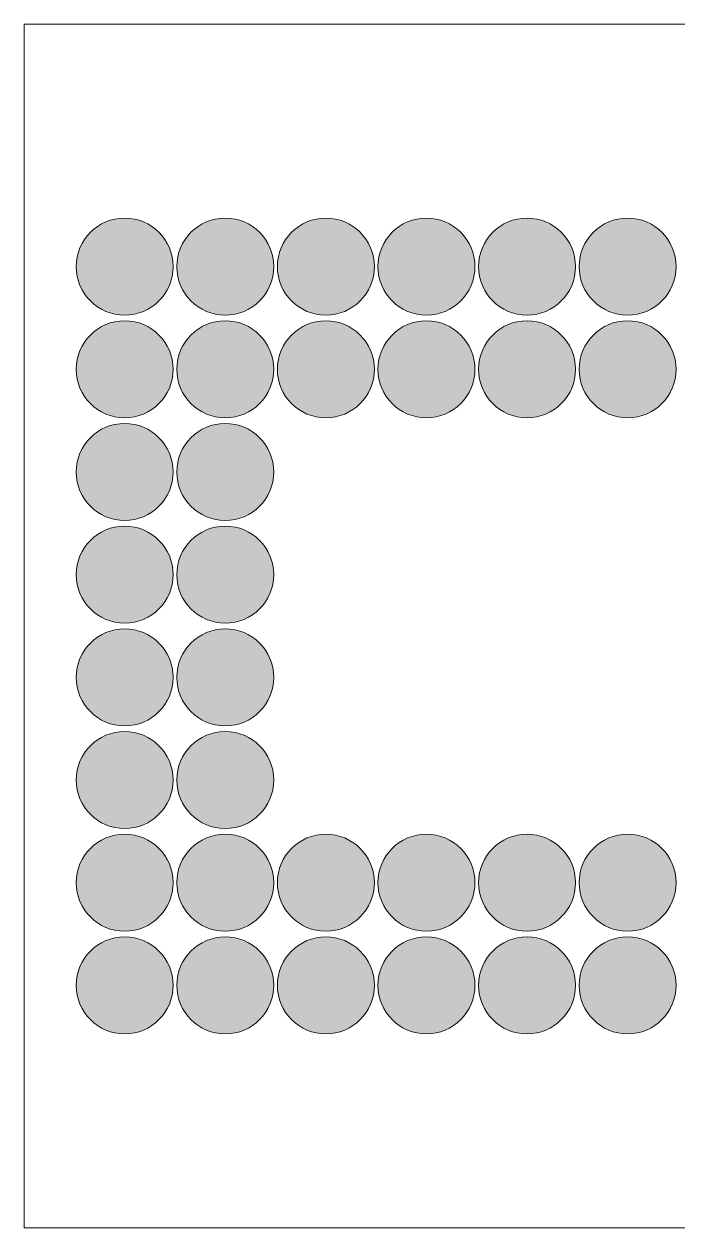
# Model space of a CAD drawing. Header units: inches. Extents: x 36 to 176, y 179 to 246.
# Drawn here: x 35.6 to 71.9, y 179.1 to 246.1 of the extents above; entities that cross this region are included whole.
import ezdxf

# ---------------------------------------------------------------- set-up
doc = ezdxf.new("R2010")
doc.units = ezdxf.units.IN
doc.header["$MEASUREMENT"] = 0
doc.layers.add('CUT', color=7, linetype='Continuous')
doc.layers.add('ENGRAVE', color=7, linetype='Continuous')

# ---------------------------------------------------------------- blocks, each defined once
blk = doc.blocks.new('block 2')
at = {"layer": 'CUT', "color": 7, "lineweight": 5, "true_color": 0xffffff}
blk.add_lwpolyline([(175.55, 246.14), (35.55, 246.14), (35.55, 179.14), (175.55, 179.14), (175.55, 246.14)], dxfattribs=at)
blk = doc.blocks.new('block 22')
at = {"layer": 'ENGRAVE', "true_color": 0xff0000}
h = blk.add_hatch(color=1, dxfattribs=at)
h.dxf.hatch_style = 2
edge = h.paths.add_edge_path()
edge.add_spline(control_points=[(66.45, 192.64), (66.45, 191.148), (67.659, 189.94), (69.15, 189.94), (70.641, 189.94), (71.85, 191.148), (71.85, 192.64), (71.85, 194.131), (70.641, 195.34), (69.15, 195.34), (67.659, 195.34), (66.45, 194.131), (66.45, 192.64), (66.45, 192.64), (66.45, 192.64), (66.45, 192.64)], knot_values=[0, 0, 0, 0, 1, 1, 1, 2, 2, 2, 3, 3, 3, 4, 4, 4, 5, 5, 5, 5], degree=3, periodic=1)
at = {"layer": 'ENGRAVE', "lineweight": 0}
blk.add_open_spline([(66.45, 192.64), (66.45, 191.148), (67.659, 189.94), (69.15, 189.94), (70.641, 189.94), (71.85, 191.148), (71.85, 192.64), (71.85, 194.131), (70.641, 195.34), (69.15, 195.34), (67.659, 195.34), (66.45, 194.131), (66.45, 192.64), (66.45, 192.64), (66.45, 192.64), (66.45, 192.64)], degree=3, knots=[0, 0, 0, 0, 1, 1, 1, 2, 2, 2, 3, 3, 3, 4, 4, 4, 5, 5, 5, 5], dxfattribs=at)
blk = doc.blocks.new('block 23')
at = {"layer": 'ENGRAVE', "true_color": 0xff0000}
h = blk.add_hatch(color=1, dxfattribs=at)
h.dxf.hatch_style = 2
edge = h.paths.add_edge_path()
edge.add_spline(control_points=[(55.25, 192.64), (55.25, 191.148), (56.459, 189.94), (57.95, 189.94), (59.441, 189.94), (60.65, 191.148), (60.65, 192.64), (60.65, 194.131), (59.441, 195.34), (57.95, 195.34), (56.459, 195.34), (55.25, 194.131), (55.25, 192.64), (55.25, 192.64), (55.25, 192.64), (55.25, 192.64)], knot_values=[0, 0, 0, 0, 1, 1, 1, 2, 2, 2, 3, 3, 3, 4, 4, 4, 5, 5, 5, 5], degree=3, periodic=1)
at = {"layer": 'ENGRAVE', "lineweight": 0}
blk.add_open_spline([(55.25, 192.64), (55.25, 191.148), (56.459, 189.94), (57.95, 189.94), (59.441, 189.94), (60.65, 191.148), (60.65, 192.64), (60.65, 194.131), (59.441, 195.34), (57.95, 195.34), (56.459, 195.34), (55.25, 194.131), (55.25, 192.64), (55.25, 192.64), (55.25, 192.64), (55.25, 192.64)], degree=3, knots=[0, 0, 0, 0, 1, 1, 1, 2, 2, 2, 3, 3, 3, 4, 4, 4, 5, 5, 5, 5], dxfattribs=at)
blk = doc.blocks.new('block 24')
at = {"layer": 'ENGRAVE', "true_color": 0xff0000}
h = blk.add_hatch(color=1, dxfattribs=at)
h.dxf.hatch_style = 2
edge = h.paths.add_edge_path()
edge.add_spline(control_points=[(38.45, 192.64), (38.45, 191.148), (39.659, 189.94), (41.15, 189.94), (42.641, 189.94), (43.85, 191.148), (43.85, 192.64), (43.85, 194.131), (42.641, 195.34), (41.15, 195.34), (39.659, 195.34), (38.45, 194.131), (38.45, 192.64), (38.45, 192.64), (38.45, 192.64), (38.45, 192.64)], knot_values=[0, 0, 0, 0, 1, 1, 1, 2, 2, 2, 3, 3, 3, 4, 4, 4, 5, 5, 5, 5], degree=3, periodic=1)
at = {"layer": 'ENGRAVE', "lineweight": 0}
blk.add_open_spline([(38.45, 192.64), (38.45, 191.148), (39.659, 189.94), (41.15, 189.94), (42.641, 189.94), (43.85, 191.148), (43.85, 192.64), (43.85, 194.131), (42.641, 195.34), (41.15, 195.34), (39.659, 195.34), (38.45, 194.131), (38.45, 192.64), (38.45, 192.64), (38.45, 192.64), (38.45, 192.64)], degree=3, knots=[0, 0, 0, 0, 1, 1, 1, 2, 2, 2, 3, 3, 3, 4, 4, 4, 5, 5, 5, 5], dxfattribs=at)
blk = doc.blocks.new('block 25')
at = {"layer": 'ENGRAVE', "true_color": 0xff0000}
h = blk.add_hatch(color=1, dxfattribs=at)
h.dxf.hatch_style = 2
edge = h.paths.add_edge_path()
edge.add_spline(control_points=[(38.45, 204.068), (38.45, 202.577), (39.659, 201.368), (41.15, 201.368), (42.641, 201.368), (43.85, 202.577), (43.85, 204.068), (43.85, 205.559), (42.641, 206.768), (41.15, 206.768), (39.659, 206.768), (38.45, 205.559), (38.45, 204.068), (38.45, 204.068), (38.45, 204.068), (38.45, 204.068)], knot_values=[0, 0, 0, 0, 1, 1, 1, 2, 2, 2, 3, 3, 3, 4, 4, 4, 5, 5, 5, 5], degree=3, periodic=1)
at = {"layer": 'ENGRAVE', "lineweight": 0}
blk.add_open_spline([(38.45, 204.068), (38.45, 202.577), (39.659, 201.368), (41.15, 201.368), (42.641, 201.368), (43.85, 202.577), (43.85, 204.068), (43.85, 205.559), (42.641, 206.768), (41.15, 206.768), (39.659, 206.768), (38.45, 205.559), (38.45, 204.068), (38.45, 204.068), (38.45, 204.068), (38.45, 204.068)], degree=3, knots=[0, 0, 0, 0, 1, 1, 1, 2, 2, 2, 3, 3, 3, 4, 4, 4, 5, 5, 5, 5], dxfattribs=at)
blk = doc.blocks.new('block 26')
at = {"layer": 'ENGRAVE', "true_color": 0xff0000}
h = blk.add_hatch(color=1, dxfattribs=at)
h.dxf.hatch_style = 2
edge = h.paths.add_edge_path()
edge.add_spline(control_points=[(38.45, 215.497), (38.45, 214.006), (39.659, 212.797), (41.15, 212.797), (42.641, 212.797), (43.85, 214.006), (43.85, 215.497), (43.85, 216.988), (42.641, 218.197), (41.15, 218.197), (39.659, 218.197), (38.45, 216.988), (38.45, 215.497), (38.45, 215.497), (38.45, 215.497), (38.45, 215.497)], knot_values=[0, 0, 0, 0, 1, 1, 1, 2, 2, 2, 3, 3, 3, 4, 4, 4, 5, 5, 5, 5], degree=3, periodic=1)
at = {"layer": 'ENGRAVE', "lineweight": 0}
blk.add_open_spline([(38.45, 215.497), (38.45, 214.006), (39.659, 212.797), (41.15, 212.797), (42.641, 212.797), (43.85, 214.006), (43.85, 215.497), (43.85, 216.988), (42.641, 218.197), (41.15, 218.197), (39.659, 218.197), (38.45, 216.988), (38.45, 215.497), (38.45, 215.497), (38.45, 215.497), (38.45, 215.497)], degree=3, knots=[0, 0, 0, 0, 1, 1, 1, 2, 2, 2, 3, 3, 3, 4, 4, 4, 5, 5, 5, 5], dxfattribs=at)
blk = doc.blocks.new('block 27')
at = {"layer": 'ENGRAVE', "true_color": 0xff0000}
h = blk.add_hatch(color=1, dxfattribs=at)
h.dxf.hatch_style = 2
edge = h.paths.add_edge_path()
edge.add_spline(control_points=[(38.45, 226.925), (38.45, 225.434), (39.659, 224.225), (41.15, 224.225), (42.641, 224.225), (43.85, 225.434), (43.85, 226.925), (43.85, 228.416), (42.641, 229.625), (41.15, 229.625), (39.659, 229.625), (38.45, 228.416), (38.45, 226.925), (38.45, 226.925), (38.45, 226.925), (38.45, 226.925)], knot_values=[0, 0, 0, 0, 1, 1, 1, 2, 2, 2, 3, 3, 3, 4, 4, 4, 5, 5, 5, 5], degree=3, periodic=1)
at = {"layer": 'ENGRAVE', "lineweight": 0}
blk.add_open_spline([(38.45, 226.925), (38.45, 225.434), (39.659, 224.225), (41.15, 224.225), (42.641, 224.225), (43.85, 225.434), (43.85, 226.925), (43.85, 228.416), (42.641, 229.625), (41.15, 229.625), (39.659, 229.625), (38.45, 228.416), (38.45, 226.925), (38.45, 226.925), (38.45, 226.925), (38.45, 226.925)], degree=3, knots=[0, 0, 0, 0, 1, 1, 1, 2, 2, 2, 3, 3, 3, 4, 4, 4, 5, 5, 5, 5], dxfattribs=at)
blk = doc.blocks.new('block 28')
at = {"layer": 'ENGRAVE', "true_color": 0xff0000}
h = blk.add_hatch(color=1, dxfattribs=at)
h.dxf.hatch_style = 2
edge = h.paths.add_edge_path()
edge.add_spline(control_points=[(60.85, 226.925), (60.85, 225.434), (62.059, 224.225), (63.55, 224.225), (65.041, 224.225), (66.25, 225.434), (66.25, 226.925), (66.25, 228.416), (65.041, 229.625), (63.55, 229.625), (62.059, 229.625), (60.85, 228.416), (60.85, 226.925), (60.85, 226.925), (60.85, 226.925), (60.85, 226.925)], knot_values=[0, 0, 0, 0, 1, 1, 1, 2, 2, 2, 3, 3, 3, 4, 4, 4, 5, 5, 5, 5], degree=3, periodic=1)
at = {"layer": 'ENGRAVE', "lineweight": 0}
blk.add_open_spline([(60.85, 226.925), (60.85, 225.434), (62.059, 224.225), (63.55, 224.225), (65.041, 224.225), (66.25, 225.434), (66.25, 226.925), (66.25, 228.416), (65.041, 229.625), (63.55, 229.625), (62.059, 229.625), (60.85, 228.416), (60.85, 226.925), (60.85, 226.925), (60.85, 226.925), (60.85, 226.925)], degree=3, knots=[0, 0, 0, 0, 1, 1, 1, 2, 2, 2, 3, 3, 3, 4, 4, 4, 5, 5, 5, 5], dxfattribs=at)
blk = doc.blocks.new('block 33')
at = {"layer": 'ENGRAVE', "true_color": 0xff0000}
h = blk.add_hatch(color=1, dxfattribs=at)
h.dxf.hatch_style = 2
edge = h.paths.add_edge_path()
edge.add_spline(control_points=[(66.45, 232.64), (66.45, 231.148), (67.659, 229.94), (69.15, 229.94), (70.641, 229.94), (71.85, 231.148), (71.85, 232.64), (71.85, 234.131), (70.641, 235.34), (69.15, 235.34), (67.659, 235.34), (66.45, 234.131), (66.45, 232.64), (66.45, 232.64), (66.45, 232.64), (66.45, 232.64)], knot_values=[0, 0, 0, 0, 1, 1, 1, 2, 2, 2, 3, 3, 3, 4, 4, 4, 5, 5, 5, 5], degree=3, periodic=1)
at = {"layer": 'ENGRAVE', "lineweight": 0}
blk.add_open_spline([(66.45, 232.64), (66.45, 231.148), (67.659, 229.94), (69.15, 229.94), (70.641, 229.94), (71.85, 231.148), (71.85, 232.64), (71.85, 234.131), (70.641, 235.34), (69.15, 235.34), (67.659, 235.34), (66.45, 234.131), (66.45, 232.64), (66.45, 232.64), (66.45, 232.64), (66.45, 232.64)], degree=3, knots=[0, 0, 0, 0, 1, 1, 1, 2, 2, 2, 3, 3, 3, 4, 4, 4, 5, 5, 5, 5], dxfattribs=at)
blk = doc.blocks.new('block 34')
at = {"layer": 'ENGRAVE', "true_color": 0xff0000}
h = blk.add_hatch(color=1, dxfattribs=at)
h.dxf.hatch_style = 2
edge = h.paths.add_edge_path()
edge.add_spline(control_points=[(44.05, 232.64), (44.05, 231.148), (45.259, 229.94), (46.75, 229.94), (48.241, 229.94), (49.45, 231.148), (49.45, 232.64), (49.45, 234.131), (48.241, 235.34), (46.75, 235.34), (45.259, 235.34), (44.05, 234.131), (44.05, 232.64), (44.05, 232.64), (44.05, 232.64), (44.05, 232.64)], knot_values=[0, 0, 0, 0, 1, 1, 1, 2, 2, 2, 3, 3, 3, 4, 4, 4, 5, 5, 5, 5], degree=3, periodic=1)
at = {"layer": 'ENGRAVE', "lineweight": 0}
blk.add_open_spline([(44.05, 232.64), (44.05, 231.148), (45.259, 229.94), (46.75, 229.94), (48.241, 229.94), (49.45, 231.148), (49.45, 232.64), (49.45, 234.131), (48.241, 235.34), (46.75, 235.34), (45.259, 235.34), (44.05, 234.131), (44.05, 232.64), (44.05, 232.64), (44.05, 232.64), (44.05, 232.64)], degree=3, knots=[0, 0, 0, 0, 1, 1, 1, 2, 2, 2, 3, 3, 3, 4, 4, 4, 5, 5, 5, 5], dxfattribs=at)
blk = doc.blocks.new('block 35')
at = {"layer": 'ENGRAVE', "true_color": 0xff0000}
h = blk.add_hatch(color=1, dxfattribs=at)
h.dxf.hatch_style = 2
edge = h.paths.add_edge_path()
edge.add_spline(control_points=[(49.65, 232.64), (49.65, 231.148), (50.859, 229.94), (52.35, 229.94), (53.841, 229.94), (55.05, 231.148), (55.05, 232.64), (55.05, 234.131), (53.841, 235.34), (52.35, 235.34), (50.859, 235.34), (49.65, 234.131), (49.65, 232.64), (49.65, 232.64), (49.65, 232.64), (49.65, 232.64)], knot_values=[0, 0, 0, 0, 1, 1, 1, 2, 2, 2, 3, 3, 3, 4, 4, 4, 5, 5, 5, 5], degree=3, periodic=1)
at = {"layer": 'ENGRAVE', "lineweight": 0}
blk.add_open_spline([(49.65, 232.64), (49.65, 231.148), (50.859, 229.94), (52.35, 229.94), (53.841, 229.94), (55.05, 231.148), (55.05, 232.64), (55.05, 234.131), (53.841, 235.34), (52.35, 235.34), (50.859, 235.34), (49.65, 234.131), (49.65, 232.64), (49.65, 232.64), (49.65, 232.64), (49.65, 232.64)], degree=3, knots=[0, 0, 0, 0, 1, 1, 1, 2, 2, 2, 3, 3, 3, 4, 4, 4, 5, 5, 5, 5], dxfattribs=at)
blk = doc.blocks.new('block 41')
at = {"layer": 'ENGRAVE', "true_color": 0xff0000}
h = blk.add_hatch(color=1, dxfattribs=at)
h.dxf.hatch_style = 2
edge = h.paths.add_edge_path()
edge.add_spline(control_points=[(55.25, 226.925), (55.25, 225.434), (56.459, 224.225), (57.95, 224.225), (59.441, 224.225), (60.65, 225.434), (60.65, 226.925), (60.65, 228.416), (59.441, 229.625), (57.95, 229.625), (56.459, 229.625), (55.25, 228.416), (55.25, 226.925), (55.25, 226.925), (55.25, 226.925), (55.25, 226.925)], knot_values=[0, 0, 0, 0, 1, 1, 1, 2, 2, 2, 3, 3, 3, 4, 4, 4, 5, 5, 5, 5], degree=3, periodic=1)
at = {"layer": 'ENGRAVE', "lineweight": 0}
blk.add_open_spline([(55.25, 226.925), (55.25, 225.434), (56.459, 224.225), (57.95, 224.225), (59.441, 224.225), (60.65, 225.434), (60.65, 226.925), (60.65, 228.416), (59.441, 229.625), (57.95, 229.625), (56.459, 229.625), (55.25, 228.416), (55.25, 226.925), (55.25, 226.925), (55.25, 226.925), (55.25, 226.925)], degree=3, knots=[0, 0, 0, 0, 1, 1, 1, 2, 2, 2, 3, 3, 3, 4, 4, 4, 5, 5, 5, 5], dxfattribs=at)
blk = doc.blocks.new('block 42')
at = {"layer": 'ENGRAVE', "true_color": 0xff0000}
h = blk.add_hatch(color=1, dxfattribs=at)
h.dxf.hatch_style = 2
edge = h.paths.add_edge_path()
edge.add_spline(control_points=[(38.45, 221.211), (38.45, 219.72), (39.659, 218.511), (41.15, 218.511), (42.641, 218.511), (43.85, 219.72), (43.85, 221.211), (43.85, 222.702), (42.641, 223.911), (41.15, 223.911), (39.659, 223.911), (38.45, 222.702), (38.45, 221.211), (38.45, 221.211), (38.45, 221.211), (38.45, 221.211)], knot_values=[0, 0, 0, 0, 1, 1, 1, 2, 2, 2, 3, 3, 3, 4, 4, 4, 5, 5, 5, 5], degree=3, periodic=1)
at = {"layer": 'ENGRAVE', "lineweight": 0}
blk.add_open_spline([(38.45, 221.211), (38.45, 219.72), (39.659, 218.511), (41.15, 218.511), (42.641, 218.511), (43.85, 219.72), (43.85, 221.211), (43.85, 222.702), (42.641, 223.911), (41.15, 223.911), (39.659, 223.911), (38.45, 222.702), (38.45, 221.211), (38.45, 221.211), (38.45, 221.211), (38.45, 221.211)], degree=3, knots=[0, 0, 0, 0, 1, 1, 1, 2, 2, 2, 3, 3, 3, 4, 4, 4, 5, 5, 5, 5], dxfattribs=at)
blk = doc.blocks.new('block 43')
at = {"layer": 'ENGRAVE', "true_color": 0xff0000}
h = blk.add_hatch(color=1, dxfattribs=at)
h.dxf.hatch_style = 2
edge = h.paths.add_edge_path()
edge.add_spline(control_points=[(38.45, 209.782), (38.45, 208.291), (39.659, 207.082), (41.15, 207.082), (42.641, 207.082), (43.85, 208.291), (43.85, 209.782), (43.85, 211.274), (42.641, 212.482), (41.15, 212.482), (39.659, 212.482), (38.45, 211.274), (38.45, 209.782), (38.45, 209.782), (38.45, 209.782), (38.45, 209.782)], knot_values=[0, 0, 0, 0, 1, 1, 1, 2, 2, 2, 3, 3, 3, 4, 4, 4, 5, 5, 5, 5], degree=3, periodic=1)
at = {"layer": 'ENGRAVE', "lineweight": 0}
blk.add_open_spline([(38.45, 209.782), (38.45, 208.291), (39.659, 207.082), (41.15, 207.082), (42.641, 207.082), (43.85, 208.291), (43.85, 209.782), (43.85, 211.274), (42.641, 212.482), (41.15, 212.482), (39.659, 212.482), (38.45, 211.274), (38.45, 209.782), (38.45, 209.782), (38.45, 209.782), (38.45, 209.782)], degree=3, knots=[0, 0, 0, 0, 1, 1, 1, 2, 2, 2, 3, 3, 3, 4, 4, 4, 5, 5, 5, 5], dxfattribs=at)
blk = doc.blocks.new('block 44')
at = {"layer": 'ENGRAVE', "true_color": 0xff0000}
h = blk.add_hatch(color=1, dxfattribs=at)
h.dxf.hatch_style = 2
edge = h.paths.add_edge_path()
edge.add_spline(control_points=[(38.45, 198.354), (38.45, 196.863), (39.659, 195.654), (41.15, 195.654), (42.641, 195.654), (43.85, 196.863), (43.85, 198.354), (43.85, 199.845), (42.641, 201.054), (41.15, 201.054), (39.659, 201.054), (38.45, 199.845), (38.45, 198.354), (38.45, 198.354), (38.45, 198.354), (38.45, 198.354)], knot_values=[0, 0, 0, 0, 1, 1, 1, 2, 2, 2, 3, 3, 3, 4, 4, 4, 5, 5, 5, 5], degree=3, periodic=1)
at = {"layer": 'ENGRAVE', "lineweight": 0}
blk.add_open_spline([(38.45, 198.354), (38.45, 196.863), (39.659, 195.654), (41.15, 195.654), (42.641, 195.654), (43.85, 196.863), (43.85, 198.354), (43.85, 199.845), (42.641, 201.054), (41.15, 201.054), (39.659, 201.054), (38.45, 199.845), (38.45, 198.354), (38.45, 198.354), (38.45, 198.354), (38.45, 198.354)], degree=3, knots=[0, 0, 0, 0, 1, 1, 1, 2, 2, 2, 3, 3, 3, 4, 4, 4, 5, 5, 5, 5], dxfattribs=at)
blk = doc.blocks.new('block 45')
at = {"layer": 'ENGRAVE', "true_color": 0xff0000}
h = blk.add_hatch(color=1, dxfattribs=at)
h.dxf.hatch_style = 2
edge = h.paths.add_edge_path()
edge.add_spline(control_points=[(49.65, 198.354), (49.65, 196.863), (50.859, 195.654), (52.35, 195.654), (53.841, 195.654), (55.05, 196.863), (55.05, 198.354), (55.05, 199.845), (53.841, 201.054), (52.35, 201.054), (50.859, 201.054), (49.65, 199.845), (49.65, 198.354), (49.65, 198.354), (49.65, 198.354), (49.65, 198.354)], knot_values=[0, 0, 0, 0, 1, 1, 1, 2, 2, 2, 3, 3, 3, 4, 4, 4, 5, 5, 5, 5], degree=3, periodic=1)
at = {"layer": 'ENGRAVE', "lineweight": 0}
blk.add_open_spline([(49.65, 198.354), (49.65, 196.863), (50.859, 195.654), (52.35, 195.654), (53.841, 195.654), (55.05, 196.863), (55.05, 198.354), (55.05, 199.845), (53.841, 201.054), (52.35, 201.054), (50.859, 201.054), (49.65, 199.845), (49.65, 198.354), (49.65, 198.354), (49.65, 198.354), (49.65, 198.354)], degree=3, knots=[0, 0, 0, 0, 1, 1, 1, 2, 2, 2, 3, 3, 3, 4, 4, 4, 5, 5, 5, 5], dxfattribs=at)
blk = doc.blocks.new('block 46')
at = {"layer": 'ENGRAVE', "true_color": 0xff0000}
h = blk.add_hatch(color=1, dxfattribs=at)
h.dxf.hatch_style = 2
edge = h.paths.add_edge_path()
edge.add_spline(control_points=[(60.85, 198.354), (60.85, 196.863), (62.059, 195.654), (63.55, 195.654), (65.041, 195.654), (66.25, 196.863), (66.25, 198.354), (66.25, 199.845), (65.041, 201.054), (63.55, 201.054), (62.059, 201.054), (60.85, 199.845), (60.85, 198.354), (60.85, 198.354), (60.85, 198.354), (60.85, 198.354)], knot_values=[0, 0, 0, 0, 1, 1, 1, 2, 2, 2, 3, 3, 3, 4, 4, 4, 5, 5, 5, 5], degree=3, periodic=1)
at = {"layer": 'ENGRAVE', "lineweight": 0}
blk.add_open_spline([(60.85, 198.354), (60.85, 196.863), (62.059, 195.654), (63.55, 195.654), (65.041, 195.654), (66.25, 196.863), (66.25, 198.354), (66.25, 199.845), (65.041, 201.054), (63.55, 201.054), (62.059, 201.054), (60.85, 199.845), (60.85, 198.354), (60.85, 198.354), (60.85, 198.354), (60.85, 198.354)], degree=3, knots=[0, 0, 0, 0, 1, 1, 1, 2, 2, 2, 3, 3, 3, 4, 4, 4, 5, 5, 5, 5], dxfattribs=at)
blk = doc.blocks.new('block 86')
at = {"layer": 'ENGRAVE', "true_color": 0xff0000}
h = blk.add_hatch(color=1, dxfattribs=at)
h.dxf.hatch_style = 2
edge = h.paths.add_edge_path()
edge.add_spline(control_points=[(66.45, 198.354), (66.45, 196.863), (67.659, 195.654), (69.15, 195.654), (70.641, 195.654), (71.85, 196.863), (71.85, 198.354), (71.85, 199.845), (70.641, 201.054), (69.15, 201.054), (67.659, 201.054), (66.45, 199.845), (66.45, 198.354), (66.45, 198.354), (66.45, 198.354), (66.45, 198.354)], knot_values=[0, 0, 0, 0, 1, 1, 1, 2, 2, 2, 3, 3, 3, 4, 4, 4, 5, 5, 5, 5], degree=3, periodic=1)
at = {"layer": 'ENGRAVE', "lineweight": 0}
blk.add_open_spline([(66.45, 198.354), (66.45, 196.863), (67.659, 195.654), (69.15, 195.654), (70.641, 195.654), (71.85, 196.863), (71.85, 198.354), (71.85, 199.845), (70.641, 201.054), (69.15, 201.054), (67.659, 201.054), (66.45, 199.845), (66.45, 198.354), (66.45, 198.354), (66.45, 198.354), (66.45, 198.354)], degree=3, knots=[0, 0, 0, 0, 1, 1, 1, 2, 2, 2, 3, 3, 3, 4, 4, 4, 5, 5, 5, 5], dxfattribs=at)
blk = doc.blocks.new('block 87')
at = {"layer": 'ENGRAVE', "true_color": 0xff0000}
h = blk.add_hatch(color=1, dxfattribs=at)
h.dxf.hatch_style = 2
edge = h.paths.add_edge_path()
edge.add_spline(control_points=[(55.25, 198.354), (55.25, 196.863), (56.459, 195.654), (57.95, 195.654), (59.441, 195.654), (60.65, 196.863), (60.65, 198.354), (60.65, 199.845), (59.441, 201.054), (57.95, 201.054), (56.459, 201.054), (55.25, 199.845), (55.25, 198.354), (55.25, 198.354), (55.25, 198.354), (55.25, 198.354)], knot_values=[0, 0, 0, 0, 1, 1, 1, 2, 2, 2, 3, 3, 3, 4, 4, 4, 5, 5, 5, 5], degree=3, periodic=1)
at = {"layer": 'ENGRAVE', "lineweight": 0}
blk.add_open_spline([(55.25, 198.354), (55.25, 196.863), (56.459, 195.654), (57.95, 195.654), (59.441, 195.654), (60.65, 196.863), (60.65, 198.354), (60.65, 199.845), (59.441, 201.054), (57.95, 201.054), (56.459, 201.054), (55.25, 199.845), (55.25, 198.354), (55.25, 198.354), (55.25, 198.354), (55.25, 198.354)], degree=3, knots=[0, 0, 0, 0, 1, 1, 1, 2, 2, 2, 3, 3, 3, 4, 4, 4, 5, 5, 5, 5], dxfattribs=at)
blk = doc.blocks.new('block 88')
at = {"layer": 'ENGRAVE', "true_color": 0xff0000}
h = blk.add_hatch(color=1, dxfattribs=at)
h.dxf.hatch_style = 2
edge = h.paths.add_edge_path()
edge.add_spline(control_points=[(44.05, 192.64), (44.05, 191.148), (45.259, 189.94), (46.75, 189.94), (48.241, 189.94), (49.45, 191.148), (49.45, 192.64), (49.45, 194.131), (48.241, 195.34), (46.75, 195.34), (45.259, 195.34), (44.05, 194.131), (44.05, 192.64), (44.05, 192.64), (44.05, 192.64), (44.05, 192.64)], knot_values=[0, 0, 0, 0, 1, 1, 1, 2, 2, 2, 3, 3, 3, 4, 4, 4, 5, 5, 5, 5], degree=3, periodic=1)
at = {"layer": 'ENGRAVE', "lineweight": 0}
blk.add_open_spline([(44.05, 192.64), (44.05, 191.148), (45.259, 189.94), (46.75, 189.94), (48.241, 189.94), (49.45, 191.148), (49.45, 192.64), (49.45, 194.131), (48.241, 195.34), (46.75, 195.34), (45.259, 195.34), (44.05, 194.131), (44.05, 192.64), (44.05, 192.64), (44.05, 192.64), (44.05, 192.64)], degree=3, knots=[0, 0, 0, 0, 1, 1, 1, 2, 2, 2, 3, 3, 3, 4, 4, 4, 5, 5, 5, 5], dxfattribs=at)
blk = doc.blocks.new('block 89')
at = {"layer": 'ENGRAVE', "true_color": 0xff0000}
h = blk.add_hatch(color=1, dxfattribs=at)
h.dxf.hatch_style = 2
edge = h.paths.add_edge_path()
edge.add_spline(control_points=[(44.05, 204.068), (44.05, 202.577), (45.259, 201.368), (46.75, 201.368), (48.241, 201.368), (49.45, 202.577), (49.45, 204.068), (49.45, 205.559), (48.241, 206.768), (46.75, 206.768), (45.259, 206.768), (44.05, 205.559), (44.05, 204.068), (44.05, 204.068), (44.05, 204.068), (44.05, 204.068)], knot_values=[0, 0, 0, 0, 1, 1, 1, 2, 2, 2, 3, 3, 3, 4, 4, 4, 5, 5, 5, 5], degree=3, periodic=1)
at = {"layer": 'ENGRAVE', "lineweight": 0}
blk.add_open_spline([(44.05, 204.068), (44.05, 202.577), (45.259, 201.368), (46.75, 201.368), (48.241, 201.368), (49.45, 202.577), (49.45, 204.068), (49.45, 205.559), (48.241, 206.768), (46.75, 206.768), (45.259, 206.768), (44.05, 205.559), (44.05, 204.068), (44.05, 204.068), (44.05, 204.068), (44.05, 204.068)], degree=3, knots=[0, 0, 0, 0, 1, 1, 1, 2, 2, 2, 3, 3, 3, 4, 4, 4, 5, 5, 5, 5], dxfattribs=at)
blk = doc.blocks.new('block 90')
at = {"layer": 'ENGRAVE', "true_color": 0xff0000}
h = blk.add_hatch(color=1, dxfattribs=at)
h.dxf.hatch_style = 2
edge = h.paths.add_edge_path()
edge.add_spline(control_points=[(44.05, 215.497), (44.05, 214.006), (45.259, 212.797), (46.75, 212.797), (48.241, 212.797), (49.45, 214.006), (49.45, 215.497), (49.45, 216.988), (48.241, 218.197), (46.75, 218.197), (45.259, 218.197), (44.05, 216.988), (44.05, 215.497), (44.05, 215.497), (44.05, 215.497), (44.05, 215.497)], knot_values=[0, 0, 0, 0, 1, 1, 1, 2, 2, 2, 3, 3, 3, 4, 4, 4, 5, 5, 5, 5], degree=3, periodic=1)
at = {"layer": 'ENGRAVE', "lineweight": 0}
blk.add_open_spline([(44.05, 215.497), (44.05, 214.006), (45.259, 212.797), (46.75, 212.797), (48.241, 212.797), (49.45, 214.006), (49.45, 215.497), (49.45, 216.988), (48.241, 218.197), (46.75, 218.197), (45.259, 218.197), (44.05, 216.988), (44.05, 215.497), (44.05, 215.497), (44.05, 215.497), (44.05, 215.497)], degree=3, knots=[0, 0, 0, 0, 1, 1, 1, 2, 2, 2, 3, 3, 3, 4, 4, 4, 5, 5, 5, 5], dxfattribs=at)
blk = doc.blocks.new('block 91')
at = {"layer": 'ENGRAVE', "true_color": 0xff0000}
h = blk.add_hatch(color=1, dxfattribs=at)
h.dxf.hatch_style = 2
edge = h.paths.add_edge_path()
edge.add_spline(control_points=[(44.05, 226.925), (44.05, 225.434), (45.259, 224.225), (46.75, 224.225), (48.241, 224.225), (49.45, 225.434), (49.45, 226.925), (49.45, 228.416), (48.241, 229.625), (46.75, 229.625), (45.259, 229.625), (44.05, 228.416), (44.05, 226.925), (44.05, 226.925), (44.05, 226.925), (44.05, 226.925)], knot_values=[0, 0, 0, 0, 1, 1, 1, 2, 2, 2, 3, 3, 3, 4, 4, 4, 5, 5, 5, 5], degree=3, periodic=1)
at = {"layer": 'ENGRAVE', "lineweight": 0}
blk.add_open_spline([(44.05, 226.925), (44.05, 225.434), (45.259, 224.225), (46.75, 224.225), (48.241, 224.225), (49.45, 225.434), (49.45, 226.925), (49.45, 228.416), (48.241, 229.625), (46.75, 229.625), (45.259, 229.625), (44.05, 228.416), (44.05, 226.925), (44.05, 226.925), (44.05, 226.925), (44.05, 226.925)], degree=3, knots=[0, 0, 0, 0, 1, 1, 1, 2, 2, 2, 3, 3, 3, 4, 4, 4, 5, 5, 5, 5], dxfattribs=at)
blk = doc.blocks.new('block 92')
at = {"layer": 'ENGRAVE', "true_color": 0xff0000}
h = blk.add_hatch(color=1, dxfattribs=at)
h.dxf.hatch_style = 2
edge = h.paths.add_edge_path()
edge.add_spline(control_points=[(66.45, 226.925), (66.45, 225.434), (67.659, 224.225), (69.15, 224.225), (70.641, 224.225), (71.85, 225.434), (71.85, 226.925), (71.85, 228.416), (70.641, 229.625), (69.15, 229.625), (67.659, 229.625), (66.45, 228.416), (66.45, 226.925), (66.45, 226.925), (66.45, 226.925), (66.45, 226.925)], knot_values=[0, 0, 0, 0, 1, 1, 1, 2, 2, 2, 3, 3, 3, 4, 4, 4, 5, 5, 5, 5], degree=3, periodic=1)
at = {"layer": 'ENGRAVE', "lineweight": 0}
blk.add_open_spline([(66.45, 226.925), (66.45, 225.434), (67.659, 224.225), (69.15, 224.225), (70.641, 224.225), (71.85, 225.434), (71.85, 226.925), (71.85, 228.416), (70.641, 229.625), (69.15, 229.625), (67.659, 229.625), (66.45, 228.416), (66.45, 226.925), (66.45, 226.925), (66.45, 226.925), (66.45, 226.925)], degree=3, knots=[0, 0, 0, 0, 1, 1, 1, 2, 2, 2, 3, 3, 3, 4, 4, 4, 5, 5, 5, 5], dxfattribs=at)
blk = doc.blocks.new('block 97')
at = {"layer": 'ENGRAVE', "true_color": 0xff0000}
h = blk.add_hatch(color=1, dxfattribs=at)
h.dxf.hatch_style = 2
edge = h.paths.add_edge_path()
edge.add_spline(control_points=[(60.85, 232.64), (60.85, 231.148), (62.059, 229.94), (63.55, 229.94), (65.041, 229.94), (66.25, 231.148), (66.25, 232.64), (66.25, 234.131), (65.041, 235.34), (63.55, 235.34), (62.059, 235.34), (60.85, 234.131), (60.85, 232.64), (60.85, 232.64), (60.85, 232.64), (60.85, 232.64)], knot_values=[0, 0, 0, 0, 1, 1, 1, 2, 2, 2, 3, 3, 3, 4, 4, 4, 5, 5, 5, 5], degree=3, periodic=1)
at = {"layer": 'ENGRAVE', "lineweight": 0}
blk.add_open_spline([(60.85, 232.64), (60.85, 231.148), (62.059, 229.94), (63.55, 229.94), (65.041, 229.94), (66.25, 231.148), (66.25, 232.64), (66.25, 234.131), (65.041, 235.34), (63.55, 235.34), (62.059, 235.34), (60.85, 234.131), (60.85, 232.64), (60.85, 232.64), (60.85, 232.64), (60.85, 232.64)], degree=3, knots=[0, 0, 0, 0, 1, 1, 1, 2, 2, 2, 3, 3, 3, 4, 4, 4, 5, 5, 5, 5], dxfattribs=at)
blk = doc.blocks.new('block 98')
at = {"layer": 'ENGRAVE', "true_color": 0xff0000}
h = blk.add_hatch(color=1, dxfattribs=at)
h.dxf.hatch_style = 2
edge = h.paths.add_edge_path()
edge.add_spline(control_points=[(38.45, 232.64), (38.45, 231.148), (39.659, 229.94), (41.15, 229.94), (42.641, 229.94), (43.85, 231.148), (43.85, 232.64), (43.85, 234.131), (42.641, 235.34), (41.15, 235.34), (39.659, 235.34), (38.45, 234.131), (38.45, 232.64), (38.45, 232.64), (38.45, 232.64), (38.45, 232.64)], knot_values=[0, 0, 0, 0, 1, 1, 1, 2, 2, 2, 3, 3, 3, 4, 4, 4, 5, 5, 5, 5], degree=3, periodic=1)
at = {"layer": 'ENGRAVE', "lineweight": 0}
blk.add_open_spline([(38.45, 232.64), (38.45, 231.148), (39.659, 229.94), (41.15, 229.94), (42.641, 229.94), (43.85, 231.148), (43.85, 232.64), (43.85, 234.131), (42.641, 235.34), (41.15, 235.34), (39.659, 235.34), (38.45, 234.131), (38.45, 232.64), (38.45, 232.64), (38.45, 232.64), (38.45, 232.64)], degree=3, knots=[0, 0, 0, 0, 1, 1, 1, 2, 2, 2, 3, 3, 3, 4, 4, 4, 5, 5, 5, 5], dxfattribs=at)
blk = doc.blocks.new('block 99')
at = {"layer": 'ENGRAVE', "true_color": 0xff0000}
h = blk.add_hatch(color=1, dxfattribs=at)
h.dxf.hatch_style = 2
edge = h.paths.add_edge_path()
edge.add_spline(control_points=[(55.25, 232.64), (55.25, 231.148), (56.459, 229.94), (57.95, 229.94), (59.441, 229.94), (60.65, 231.148), (60.65, 232.64), (60.65, 234.131), (59.441, 235.34), (57.95, 235.34), (56.459, 235.34), (55.25, 234.131), (55.25, 232.64), (55.25, 232.64), (55.25, 232.64), (55.25, 232.64)], knot_values=[0, 0, 0, 0, 1, 1, 1, 2, 2, 2, 3, 3, 3, 4, 4, 4, 5, 5, 5, 5], degree=3, periodic=1)
at = {"layer": 'ENGRAVE', "lineweight": 0}
blk.add_open_spline([(55.25, 232.64), (55.25, 231.148), (56.459, 229.94), (57.95, 229.94), (59.441, 229.94), (60.65, 231.148), (60.65, 232.64), (60.65, 234.131), (59.441, 235.34), (57.95, 235.34), (56.459, 235.34), (55.25, 234.131), (55.25, 232.64), (55.25, 232.64), (55.25, 232.64), (55.25, 232.64)], degree=3, knots=[0, 0, 0, 0, 1, 1, 1, 2, 2, 2, 3, 3, 3, 4, 4, 4, 5, 5, 5, 5], dxfattribs=at)
blk = doc.blocks.new('block 105')
at = {"layer": 'ENGRAVE', "true_color": 0xff0000}
h = blk.add_hatch(color=1, dxfattribs=at)
h.dxf.hatch_style = 2
edge = h.paths.add_edge_path()
edge.add_spline(control_points=[(49.65, 226.925), (49.65, 225.434), (50.859, 224.225), (52.35, 224.225), (53.841, 224.225), (55.05, 225.434), (55.05, 226.925), (55.05, 228.416), (53.841, 229.625), (52.35, 229.625), (50.859, 229.625), (49.65, 228.416), (49.65, 226.925), (49.65, 226.925), (49.65, 226.925), (49.65, 226.925)], knot_values=[0, 0, 0, 0, 1, 1, 1, 2, 2, 2, 3, 3, 3, 4, 4, 4, 5, 5, 5, 5], degree=3, periodic=1)
at = {"layer": 'ENGRAVE', "lineweight": 0}
blk.add_open_spline([(49.65, 226.925), (49.65, 225.434), (50.859, 224.225), (52.35, 224.225), (53.841, 224.225), (55.05, 225.434), (55.05, 226.925), (55.05, 228.416), (53.841, 229.625), (52.35, 229.625), (50.859, 229.625), (49.65, 228.416), (49.65, 226.925), (49.65, 226.925), (49.65, 226.925), (49.65, 226.925)], degree=3, knots=[0, 0, 0, 0, 1, 1, 1, 2, 2, 2, 3, 3, 3, 4, 4, 4, 5, 5, 5, 5], dxfattribs=at)
blk = doc.blocks.new('block 106')
at = {"layer": 'ENGRAVE', "true_color": 0xff0000}
h = blk.add_hatch(color=1, dxfattribs=at)
h.dxf.hatch_style = 2
edge = h.paths.add_edge_path()
edge.add_spline(control_points=[(44.05, 221.211), (44.05, 219.72), (45.259, 218.511), (46.75, 218.511), (48.241, 218.511), (49.45, 219.72), (49.45, 221.211), (49.45, 222.702), (48.241, 223.911), (46.75, 223.911), (45.259, 223.911), (44.05, 222.702), (44.05, 221.211), (44.05, 221.211), (44.05, 221.211), (44.05, 221.211)], knot_values=[0, 0, 0, 0, 1, 1, 1, 2, 2, 2, 3, 3, 3, 4, 4, 4, 5, 5, 5, 5], degree=3, periodic=1)
at = {"layer": 'ENGRAVE', "lineweight": 0}
blk.add_open_spline([(44.05, 221.211), (44.05, 219.72), (45.259, 218.511), (46.75, 218.511), (48.241, 218.511), (49.45, 219.72), (49.45, 221.211), (49.45, 222.702), (48.241, 223.911), (46.75, 223.911), (45.259, 223.911), (44.05, 222.702), (44.05, 221.211), (44.05, 221.211), (44.05, 221.211), (44.05, 221.211)], degree=3, knots=[0, 0, 0, 0, 1, 1, 1, 2, 2, 2, 3, 3, 3, 4, 4, 4, 5, 5, 5, 5], dxfattribs=at)
blk = doc.blocks.new('block 107')
at = {"layer": 'ENGRAVE', "true_color": 0xff0000}
h = blk.add_hatch(color=1, dxfattribs=at)
h.dxf.hatch_style = 2
edge = h.paths.add_edge_path()
edge.add_spline(control_points=[(44.05, 209.782), (44.05, 208.291), (45.259, 207.082), (46.75, 207.082), (48.241, 207.082), (49.45, 208.291), (49.45, 209.782), (49.45, 211.274), (48.241, 212.482), (46.75, 212.482), (45.259, 212.482), (44.05, 211.274), (44.05, 209.782), (44.05, 209.782), (44.05, 209.782), (44.05, 209.782)], knot_values=[0, 0, 0, 0, 1, 1, 1, 2, 2, 2, 3, 3, 3, 4, 4, 4, 5, 5, 5, 5], degree=3, periodic=1)
at = {"layer": 'ENGRAVE', "lineweight": 0}
blk.add_open_spline([(44.05, 209.782), (44.05, 208.291), (45.259, 207.082), (46.75, 207.082), (48.241, 207.082), (49.45, 208.291), (49.45, 209.782), (49.45, 211.274), (48.241, 212.482), (46.75, 212.482), (45.259, 212.482), (44.05, 211.274), (44.05, 209.782), (44.05, 209.782), (44.05, 209.782), (44.05, 209.782)], degree=3, knots=[0, 0, 0, 0, 1, 1, 1, 2, 2, 2, 3, 3, 3, 4, 4, 4, 5, 5, 5, 5], dxfattribs=at)
blk = doc.blocks.new('block 108')
at = {"layer": 'ENGRAVE', "true_color": 0xff0000}
h = blk.add_hatch(color=1, dxfattribs=at)
h.dxf.hatch_style = 2
edge = h.paths.add_edge_path()
edge.add_spline(control_points=[(44.05, 198.354), (44.05, 196.863), (45.259, 195.654), (46.75, 195.654), (48.241, 195.654), (49.45, 196.863), (49.45, 198.354), (49.45, 199.845), (48.241, 201.054), (46.75, 201.054), (45.259, 201.054), (44.05, 199.845), (44.05, 198.354), (44.05, 198.354), (44.05, 198.354), (44.05, 198.354)], knot_values=[0, 0, 0, 0, 1, 1, 1, 2, 2, 2, 3, 3, 3, 4, 4, 4, 5, 5, 5, 5], degree=3, periodic=1)
at = {"layer": 'ENGRAVE', "lineweight": 0}
blk.add_open_spline([(44.05, 198.354), (44.05, 196.863), (45.259, 195.654), (46.75, 195.654), (48.241, 195.654), (49.45, 196.863), (49.45, 198.354), (49.45, 199.845), (48.241, 201.054), (46.75, 201.054), (45.259, 201.054), (44.05, 199.845), (44.05, 198.354), (44.05, 198.354), (44.05, 198.354), (44.05, 198.354)], degree=3, knots=[0, 0, 0, 0, 1, 1, 1, 2, 2, 2, 3, 3, 3, 4, 4, 4, 5, 5, 5, 5], dxfattribs=at)
blk = doc.blocks.new('block 109')
at = {"layer": 'ENGRAVE', "true_color": 0xff0000}
h = blk.add_hatch(color=1, dxfattribs=at)
h.dxf.hatch_style = 2
edge = h.paths.add_edge_path()
edge.add_spline(control_points=[(49.65, 192.64), (49.65, 191.148), (50.859, 189.94), (52.35, 189.94), (53.841, 189.94), (55.05, 191.148), (55.05, 192.64), (55.05, 194.131), (53.841, 195.34), (52.35, 195.34), (50.859, 195.34), (49.65, 194.131), (49.65, 192.64), (49.65, 192.64), (49.65, 192.64), (49.65, 192.64)], knot_values=[0, 0, 0, 0, 1, 1, 1, 2, 2, 2, 3, 3, 3, 4, 4, 4, 5, 5, 5, 5], degree=3, periodic=1)
at = {"layer": 'ENGRAVE', "lineweight": 0}
blk.add_open_spline([(49.65, 192.64), (49.65, 191.148), (50.859, 189.94), (52.35, 189.94), (53.841, 189.94), (55.05, 191.148), (55.05, 192.64), (55.05, 194.131), (53.841, 195.34), (52.35, 195.34), (50.859, 195.34), (49.65, 194.131), (49.65, 192.64), (49.65, 192.64), (49.65, 192.64), (49.65, 192.64)], degree=3, knots=[0, 0, 0, 0, 1, 1, 1, 2, 2, 2, 3, 3, 3, 4, 4, 4, 5, 5, 5, 5], dxfattribs=at)
blk = doc.blocks.new('block 110')
at = {"layer": 'ENGRAVE', "true_color": 0xff0000}
h = blk.add_hatch(color=1, dxfattribs=at)
h.dxf.hatch_style = 2
edge = h.paths.add_edge_path()
edge.add_spline(control_points=[(60.85, 192.64), (60.85, 191.148), (62.059, 189.94), (63.55, 189.94), (65.041, 189.94), (66.25, 191.148), (66.25, 192.64), (66.25, 194.131), (65.041, 195.34), (63.55, 195.34), (62.059, 195.34), (60.85, 194.131), (60.85, 192.64), (60.85, 192.64), (60.85, 192.64), (60.85, 192.64)], knot_values=[0, 0, 0, 0, 1, 1, 1, 2, 2, 2, 3, 3, 3, 4, 4, 4, 5, 5, 5, 5], degree=3, periodic=1)
at = {"layer": 'ENGRAVE', "lineweight": 0}
blk.add_open_spline([(60.85, 192.64), (60.85, 191.148), (62.059, 189.94), (63.55, 189.94), (65.041, 189.94), (66.25, 191.148), (66.25, 192.64), (66.25, 194.131), (65.041, 195.34), (63.55, 195.34), (62.059, 195.34), (60.85, 194.131), (60.85, 192.64), (60.85, 192.64), (60.85, 192.64), (60.85, 192.64)], degree=3, knots=[0, 0, 0, 0, 1, 1, 1, 2, 2, 2, 3, 3, 3, 4, 4, 4, 5, 5, 5, 5], dxfattribs=at)

msp = doc.modelspace()

# ---------------------------------------------------------------- block references
at = {"layer": 'CUT'}
msp.add_blockref('block 2', (0, 0), dxfattribs=at)
at = {"layer": 'ENGRAVE'}
for name in ['block 98', 'block 34', 'block 35', 'block 99', 'block 97', 'block 33', 'block 27', 'block 91', 'block 105', 'block 41', 'block 28', 'block 92', 'block 42', 'block 106', 'block 26', 'block 90', 'block 43', 'block 107', 'block 25', 'block 89', 'block 44', 'block 108', 'block 45', 'block 87', 'block 46', 'block 86', 'block 24', 'block 88', 'block 109', 'block 23', 'block 110', 'block 22']:
    msp.add_blockref(name, (0, 0), dxfattribs=at)

doc.saveas('drawing.dxf')
